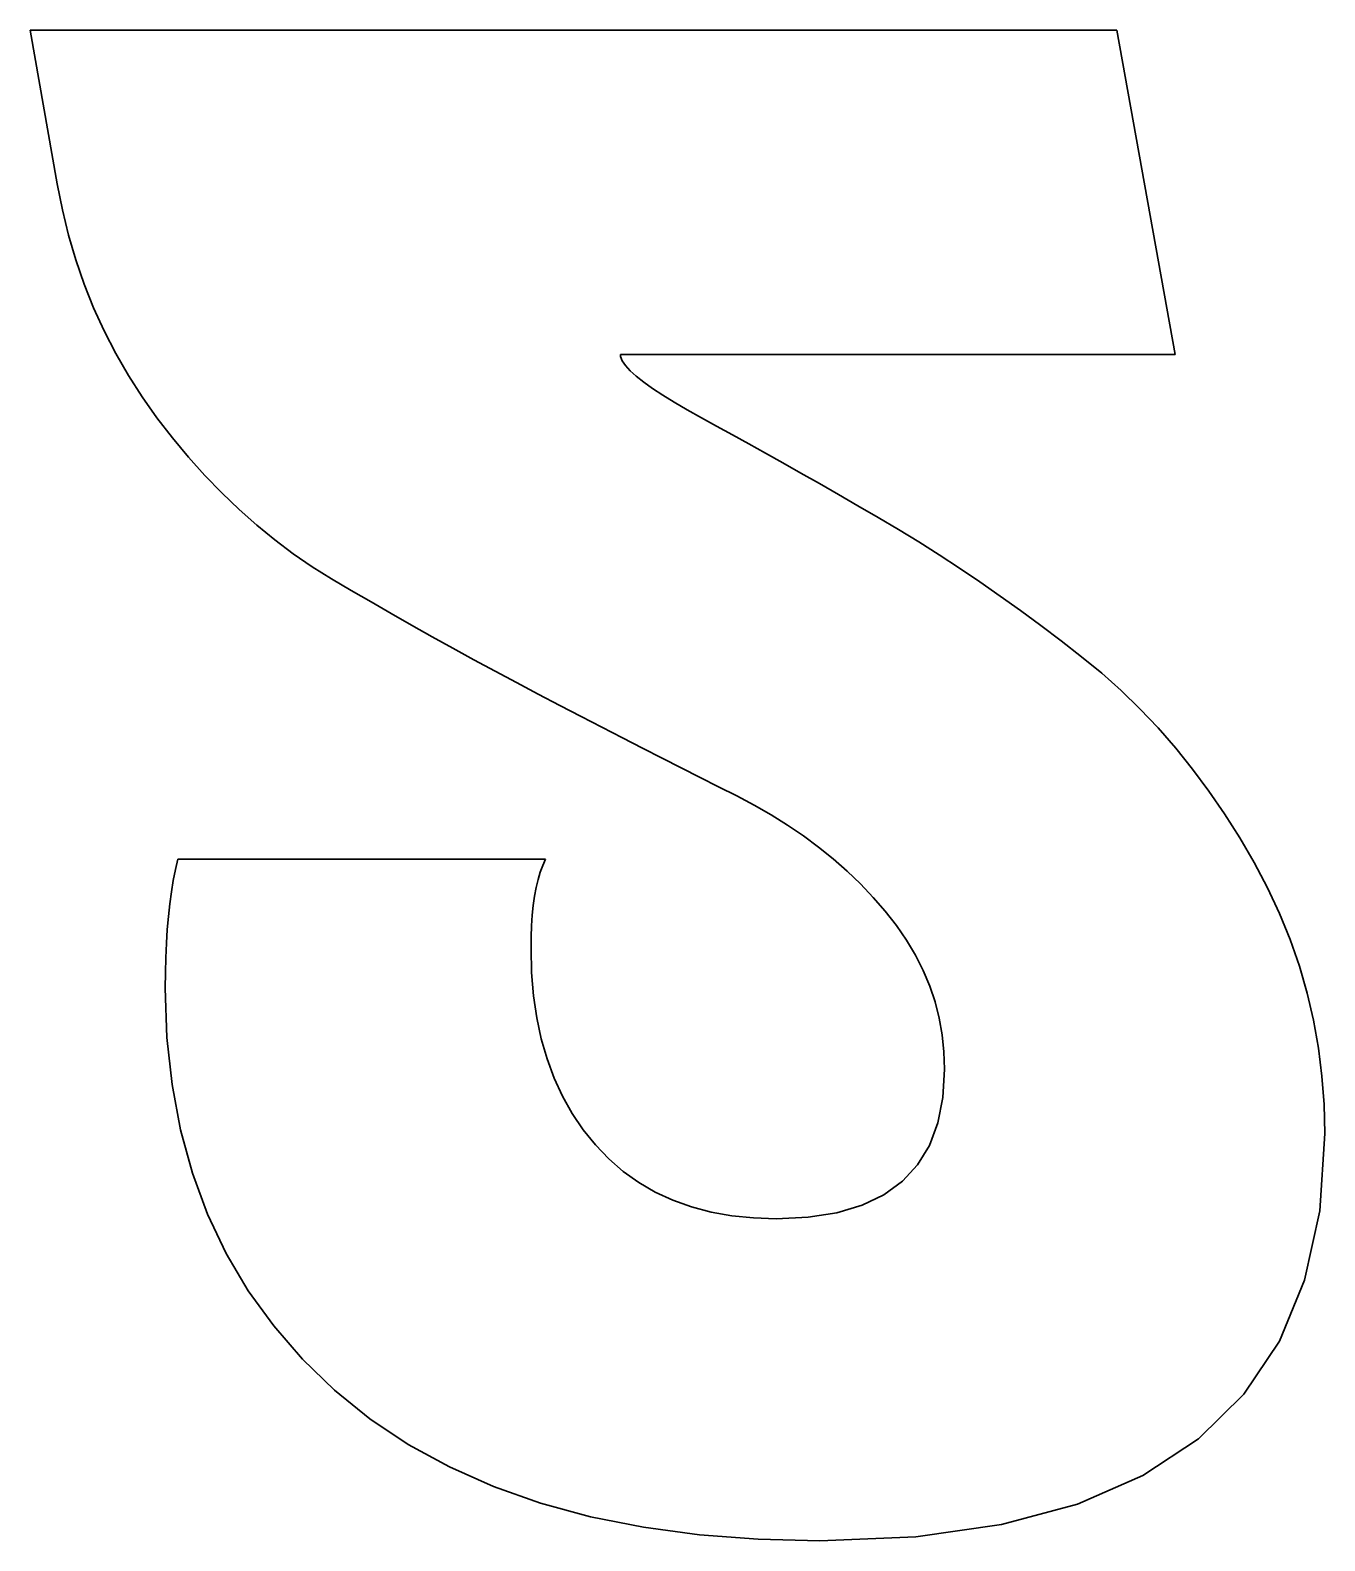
# Model space of a CAD drawing. Extents: x -138 to 979, y -42 to 1231.
# Drawn here: x 251.2 to 322.4, y 317.3 to 400.5 of the extents above; entities that cross this region are included whole.
import ezdxf

# ---------------------------------------------------------------- set-up
doc = ezdxf.new("R2010")
doc.units = 0

msp = doc.modelspace()

# ---------------------------------------------------------------- linework, layer by layer
at = {"color": 7, "lineweight": 35, "ltscale": 0.214756}
msp.add_line((251.19, 400.466), (252.676, 392.005), dxfattribs=at)
at = {"color": 7, "lineweight": 35}
for p, q in [((310.986, 400.466), (251.19, 400.466)), ((283.66, 382.63), (314.187, 382.63)), ((279.544, 354.847), (259.307, 354.847))]:
    msp.add_line(p, q, dxfattribs=at)
at = {"color": 7, "lineweight": 35, "ltscale": 0.453026}
msp.add_line((314.187, 382.63), (310.986, 400.466), dxfattribs=at)
at = {"color": 7, "lineweight": 35, "ltscale": 0.036317}
msp.add_line((252.676, 392.005), (252.957, 390.58), dxfattribs=at)
at = {"color": 7, "lineweight": 35, "ltscale": 0.035883}
msp.add_line((252.957, 390.58), (253.298, 389.186), dxfattribs=at)
at = {"color": 7, "lineweight": 35, "ltscale": 0.035523}
msp.add_line((253.298, 389.186), (253.698, 387.822), dxfattribs=at)
at = {"color": 7, "lineweight": 35, "ltscale": 0.035241}
msp.add_line((253.698, 387.822), (254.158, 386.49), dxfattribs=at)
at = {"color": 7, "lineweight": 35, "ltscale": 0.035035}
msp.add_line((254.158, 386.49), (254.677, 385.188), dxfattribs=at)
at = {"color": 7, "lineweight": 35, "ltscale": 0.034907}
msp.add_line((254.677, 385.188), (255.255, 383.917), dxfattribs=at)
at = {"color": 7, "lineweight": 35, "ltscale": 0.03486}
msp.add_line((255.255, 383.917), (255.893, 382.677), dxfattribs=at)
at = {"color": 7, "lineweight": 35, "ltscale": 0.034895}
msp.add_line((255.893, 382.677), (256.591, 381.468), dxfattribs=at)
at = {"color": 7, "lineweight": 35, "ltscale": 0.002859}
msp.add_line((283.66, 382.516), (283.66, 382.63), dxfattribs=at)
at = {"color": 7, "lineweight": 35, "ltscale": 0.006552}
msp.add_line((283.767, 382.276), (283.66, 382.516), dxfattribs=at)
at = {"color": 7, "lineweight": 35, "ltscale": 0.007957}
msp.add_line((283.948, 382.015), (283.767, 382.276), dxfattribs=at)
at = {"color": 7, "lineweight": 35, "ltscale": 0.009561}
msp.add_line((284.206, 381.732), (283.948, 382.015), dxfattribs=at)
at = {"color": 7, "lineweight": 35, "ltscale": 0.011277}
msp.add_line((284.538, 381.427), (284.206, 381.732), dxfattribs=at)
at = {"color": 7, "lineweight": 35, "ltscale": 0.035011}
msp.add_line((256.591, 381.468), (257.348, 380.29), dxfattribs=at)
at = {"color": 7, "lineweight": 35, "ltscale": 0.013065}
msp.add_line((284.946, 381.101), (284.538, 381.427), dxfattribs=at)
at = {"color": 7, "lineweight": 35, "ltscale": 0.014899}
msp.add_line((285.43, 380.753), (284.946, 381.101), dxfattribs=at)
at = {"color": 7, "lineweight": 35, "ltscale": 0.016759}
msp.add_line((285.989, 380.383), (285.43, 380.753), dxfattribs=at)
at = {"color": 7, "lineweight": 35, "ltscale": 0.035202}
msp.add_line((257.348, 380.29), (258.164, 379.143), dxfattribs=at)
at = {"color": 7, "lineweight": 35, "ltscale": 0.018642}
msp.add_line((286.624, 379.991), (285.989, 380.383), dxfattribs=at)
at = {"color": 7, "lineweight": 35, "ltscale": 0.020538}
msp.add_line((287.334, 379.578), (286.624, 379.991), dxfattribs=at)
at = {"color": 7, "lineweight": 35, "ltscale": 0.035012}
msp.add_line((258.164, 379.143), (259.021, 378.036), dxfattribs=at)
at = {"color": 7, "lineweight": 35, "ltscale": 0.022448}
msp.add_line((288.119, 379.143), (287.334, 379.578), dxfattribs=at)
at = {"color": 7, "lineweight": 35, "ltscale": 0.023853}
msp.add_line((288.957, 378.687), (288.119, 379.143), dxfattribs=at)
at = {"color": 7, "lineweight": 35, "ltscale": 0.024754}
msp.add_line((289.825, 378.21), (288.957, 378.687), dxfattribs=at)
at = {"color": 7, "lineweight": 35, "ltscale": 0.025654}
msp.add_line((290.723, 377.713), (289.825, 378.21), dxfattribs=at)
at = {"color": 7, "lineweight": 35, "ltscale": 0.034414}
msp.add_line((259.021, 378.036), (259.902, 376.977), dxfattribs=at)
at = {"color": 7, "lineweight": 35, "ltscale": 0.026551}
msp.add_line((291.65, 377.195), (290.723, 377.713), dxfattribs=at)
at = {"color": 7, "lineweight": 35, "ltscale": 0.033857}
msp.add_line((259.902, 376.977), (260.805, 375.968), dxfattribs=at)
at = {"color": 7, "lineweight": 35, "ltscale": 0.027452}
msp.add_line((292.607, 376.656), (291.65, 377.195), dxfattribs=at)
at = {"color": 7, "lineweight": 35, "ltscale": 0.028353}
msp.add_line((293.594, 376.097), (292.607, 376.656), dxfattribs=at)
at = {"color": 7, "lineweight": 35, "ltscale": 0.033343}
msp.add_line((260.805, 375.968), (261.731, 375.009), dxfattribs=at)
at = {"color": 7, "lineweight": 35, "ltscale": 0.029252}
msp.add_line((294.61, 375.517), (293.594, 376.097), dxfattribs=at)
at = {"color": 7, "lineweight": 35, "ltscale": 0.032881}
msp.add_line((261.731, 375.009), (262.68, 374.098), dxfattribs=at)
at = {"color": 7, "lineweight": 35, "ltscale": 0.030153}
msp.add_line((295.656, 374.917), (294.61, 375.517), dxfattribs=at)
at = {"color": 7, "lineweight": 35, "ltscale": 0.031054}
msp.add_line((296.732, 374.296), (295.656, 374.917), dxfattribs=at)
at = {"color": 7, "lineweight": 35, "ltscale": 0.032468}
msp.add_line((262.68, 374.098), (263.652, 373.236), dxfattribs=at)
at = {"color": 7, "lineweight": 35, "ltscale": 0.031956}
msp.add_line((297.838, 373.655), (296.732, 374.296), dxfattribs=at)
at = {"color": 7, "lineweight": 35, "ltscale": 0.032105}
msp.add_line((263.652, 373.236), (264.647, 372.424), dxfattribs=at)
at = {"color": 7, "lineweight": 35, "ltscale": 0.032548}
msp.add_line((298.958, 372.992), (297.838, 373.655), dxfattribs=at)
at = {"color": 7, "lineweight": 35, "ltscale": 0.031801}
msp.add_line((264.647, 372.424), (265.664, 371.661), dxfattribs=at)
at = {"color": 7, "lineweight": 35, "ltscale": 0.032847}
msp.add_line((300.079, 372.306), (298.958, 372.992), dxfattribs=at)
at = {"color": 7, "lineweight": 35, "ltscale": 0.031546}
msp.add_line((265.664, 371.661), (266.705, 370.947), dxfattribs=at)
at = {"color": 7, "lineweight": 35, "ltscale": 0.033146}
msp.add_line((301.199, 371.597), (300.079, 372.306), dxfattribs=at)
at = {"color": 7, "lineweight": 35, "ltscale": 0.033454}
msp.add_line((302.319, 370.865), (301.199, 371.597), dxfattribs=at)
at = {"color": 7, "lineweight": 35, "ltscale": 0.031351}
msp.add_line((266.705, 370.947), (267.768, 370.282), dxfattribs=at)
at = {"color": 7, "lineweight": 35, "ltscale": 0.033773}
msp.add_line((303.44, 370.11), (302.319, 370.865), dxfattribs=at)
at = {"color": 7, "lineweight": 35, "ltscale": 0.031404}
msp.add_line((267.768, 370.282), (268.849, 369.642), dxfattribs=at)
at = {"color": 7, "lineweight": 35, "ltscale": 0.034096}
msp.add_line((304.56, 369.333), (303.44, 370.11), dxfattribs=at)
at = {"color": 7, "lineweight": 35, "ltscale": 0.03166}
msp.add_line((268.849, 369.642), (269.943, 369.004), dxfattribs=at)
at = {"color": 7, "lineweight": 35, "ltscale": 0.034422}
msp.add_line((305.681, 368.533), (304.56, 369.333), dxfattribs=at)
at = {"color": 7, "lineweight": 35, "ltscale": 0.031917}
msp.add_line((269.943, 369.004), (271.049, 368.366), dxfattribs=at)
at = {"color": 7, "lineweight": 35, "ltscale": 0.032176}
msp.add_line((271.049, 368.366), (272.167, 367.73), dxfattribs=at)
at = {"color": 7, "lineweight": 35, "ltscale": 0.034759}
msp.add_line((306.801, 367.709), (305.681, 368.533), dxfattribs=at)
at = {"color": 7, "lineweight": 35, "ltscale": 0.032434}
msp.add_line((272.167, 367.73), (273.299, 367.095), dxfattribs=at)
at = {"color": 7, "lineweight": 35, "ltscale": 0.035101}
msp.add_line((307.922, 366.863), (306.801, 367.709), dxfattribs=at)
at = {"color": 7, "lineweight": 35, "ltscale": 0.032698}
msp.add_line((273.299, 367.095), (274.443, 366.461), dxfattribs=at)
at = {"color": 7, "lineweight": 35, "ltscale": 0.03545}
msp.add_line((309.042, 365.994), (307.922, 366.863), dxfattribs=at)
at = {"color": 7, "lineweight": 35, "ltscale": 0.032956}
msp.add_line((274.443, 366.461), (275.599, 365.828), dxfattribs=at)
at = {"color": 7, "lineweight": 35, "ltscale": 0.033221}
msp.add_line((275.599, 365.828), (276.768, 365.196), dxfattribs=at)
at = {"color": 7, "lineweight": 35, "ltscale": 0.035682}
msp.add_line((310.146, 365.089), (309.042, 365.994), dxfattribs=at)
at = {"color": 7, "lineweight": 35, "ltscale": 0.033484}
msp.add_line((276.768, 365.196), (277.95, 364.566), dxfattribs=at)
at = {"color": 7, "lineweight": 35, "ltscale": 0.035849}
msp.add_line((311.215, 364.133), (310.146, 365.089), dxfattribs=at)
at = {"color": 7, "lineweight": 35, "ltscale": 0.033748}
msp.add_line((277.95, 364.566), (279.144, 363.936), dxfattribs=at)
at = {"color": 7, "lineweight": 35, "ltscale": 0.036081}
msp.add_line((312.249, 363.127), (311.215, 364.133), dxfattribs=at)
at = {"color": 7, "lineweight": 35, "ltscale": 0.03356}
msp.add_line((279.144, 363.936), (280.334, 363.315), dxfattribs=at)
at = {"color": 7, "lineweight": 35, "ltscale": 0.032922}
msp.add_line((280.334, 363.315), (281.502, 362.706), dxfattribs=at)
at = {"color": 7, "lineweight": 35, "ltscale": 0.032279}
msp.add_line((281.502, 362.706), (282.648, 362.112), dxfattribs=at)
at = {"color": 7, "lineweight": 35, "ltscale": 0.036374}
msp.add_line((313.25, 362.071), (312.249, 363.127), dxfattribs=at)
at = {"color": 7, "lineweight": 35, "ltscale": 0.031641}
msp.add_line((282.648, 362.112), (283.772, 361.531), dxfattribs=at)
at = {"color": 7, "lineweight": 35, "ltscale": 0.036728}
msp.add_line((314.216, 360.964), (313.25, 362.071), dxfattribs=at)
at = {"color": 7, "lineweight": 35, "ltscale": 0.031}
msp.add_line((283.772, 361.531), (284.875, 360.964), dxfattribs=at)
at = {"color": 7, "lineweight": 35, "ltscale": 0.03036}
msp.add_line((284.875, 360.964), (285.956, 360.41), dxfattribs=at)
at = {"color": 7, "lineweight": 35, "ltscale": 0.03714}
msp.add_line((315.148, 359.807), (314.216, 360.964), dxfattribs=at)
at = {"color": 7, "lineweight": 35, "ltscale": 0.029722}
msp.add_line((285.956, 360.41), (287.015, 359.871), dxfattribs=at)
at = {"color": 7, "lineweight": 35, "ltscale": 0.029083}
msp.add_line((287.015, 359.871), (288.053, 359.345), dxfattribs=at)
at = {"color": 7, "lineweight": 35, "ltscale": 0.028441}
msp.add_line((288.053, 359.345), (289.069, 358.833), dxfattribs=at)
at = {"color": 7, "lineweight": 35, "ltscale": 0.037611}
msp.add_line((316.045, 358.599), (315.148, 359.807), dxfattribs=at)
at = {"color": 7, "lineweight": 35, "ltscale": 0.027803}
msp.add_line((289.069, 358.833), (290.063, 358.334), dxfattribs=at)
at = {"color": 7, "lineweight": 35, "ltscale": 0.027275}
msp.add_line((290.063, 358.334), (291.03, 357.828), dxfattribs=at)
at = {"color": 7, "lineweight": 35, "ltscale": 0.038134}
msp.add_line((316.908, 357.342), (316.045, 358.599), dxfattribs=at)
at = {"color": 7, "lineweight": 35, "ltscale": 0.026895}
msp.add_line((291.03, 357.828), (291.963, 357.294), dxfattribs=at)
at = {"color": 7, "lineweight": 35, "ltscale": 0.026548}
msp.add_line((291.963, 357.294), (292.863, 356.731), dxfattribs=at)
at = {"color": 7, "lineweight": 35, "ltscale": 0.026246}
msp.add_line((292.863, 356.731), (293.731, 356.139), dxfattribs=at)
at = {"color": 7, "lineweight": 35, "ltscale": 0.038714}
msp.add_line((317.737, 356.034), (316.908, 357.342), dxfattribs=at)
at = {"color": 7, "lineweight": 35, "ltscale": 0.025985}
msp.add_line((293.731, 356.139), (294.565, 355.519), dxfattribs=at)
at = {"color": 7, "lineweight": 35, "ltscale": 0.03934}
msp.add_line((318.532, 354.675), (317.737, 356.034), dxfattribs=at)
at = {"color": 7, "lineweight": 35, "ltscale": 0.025769}
msp.add_line((294.565, 355.519), (295.366, 354.87), dxfattribs=at)
at = {"color": 7, "lineweight": 35, "ltscale": 0.015202}
msp.add_line((259.177, 354.282), (259.06, 353.685), dxfattribs=at)
at = {"color": 7, "lineweight": 35, "ltscale": 0.014492}
msp.add_line((259.307, 354.847), (259.177, 354.282), dxfattribs=at)
at = {"color": 7, "lineweight": 35, "ltscale": 0.010582}
msp.add_line((279.136, 353.732), (279.256, 354.138), dxfattribs=at)
at = {"color": 7, "lineweight": 35, "ltscale": 0.009893}
msp.add_line((279.256, 354.138), (279.392, 354.51), dxfattribs=at)
at = {"color": 7, "lineweight": 35, "ltscale": 0.009249}
msp.add_line((279.392, 354.51), (279.544, 354.847), dxfattribs=at)
at = {"color": 7, "lineweight": 35, "ltscale": 0.025595}
msp.add_line((295.366, 354.87), (296.133, 354.192), dxfattribs=at)
at = {"color": 7, "lineweight": 35, "ltscale": 0.025474}
msp.add_line((296.133, 354.192), (296.868, 353.486), dxfattribs=at)
at = {"color": 7, "lineweight": 35, "ltscale": 0.039446}
msp.add_line((319.27, 353.281), (318.532, 354.675), dxfattribs=at)
at = {"color": 7, "lineweight": 35, "ltscale": 0.01593}
msp.add_line((259.06, 353.685), (258.957, 353.057), dxfattribs=at)
at = {"color": 7, "lineweight": 35, "ltscale": 0.012065}
msp.add_line((278.944, 352.818), (279.032, 353.292), dxfattribs=at)
at = {"color": 7, "lineweight": 35, "ltscale": 0.011308}
msp.add_line((279.032, 353.292), (279.136, 353.732), dxfattribs=at)
at = {"color": 7, "lineweight": 35, "ltscale": 0.025391}
msp.add_line((296.868, 353.486), (297.569, 352.752), dxfattribs=at)
at = {"color": 7, "lineweight": 35, "ltscale": 0.039066}
msp.add_line((319.931, 351.865), (319.27, 353.281), dxfattribs=at)
at = {"color": 7, "lineweight": 35, "ltscale": 0.016672}
msp.add_line((258.957, 353.057), (258.868, 352.396), dxfattribs=at)
at = {"color": 7, "lineweight": 35, "ltscale": 0.012847}
msp.add_line((278.872, 352.309), (278.944, 352.818), dxfattribs=at)
at = {"color": 7, "lineweight": 35, "ltscale": 0.02536}
msp.add_line((297.569, 352.752), (298.238, 351.989), dxfattribs=at)
at = {"color": 7, "lineweight": 35, "ltscale": 0.018188}
msp.add_line((258.793, 351.703), (258.731, 350.978), dxfattribs=at)
at = {"color": 7, "lineweight": 35, "ltscale": 0.017423}
msp.add_line((258.868, 352.396), (258.793, 351.703), dxfattribs=at)
at = {"color": 7, "lineweight": 35, "ltscale": 0.014469}
msp.add_line((278.776, 351.188), (278.816, 351.766), dxfattribs=at)
at = {"color": 7, "lineweight": 35, "ltscale": 0.013649}
msp.add_line((278.816, 351.766), (278.872, 352.309), dxfattribs=at)
at = {"color": 7, "lineweight": 35, "ltscale": 0.025026}
msp.add_line((298.238, 351.989), (298.857, 351.202), dxfattribs=at)
at = {"color": 7, "lineweight": 35, "ltscale": 0.038787}
msp.add_line((320.514, 350.427), (319.931, 351.865), dxfattribs=at)
at = {"color": 7, "lineweight": 35, "ltscale": 0.018959}
msp.add_line((258.731, 350.978), (258.683, 350.221), dxfattribs=at)
at = {"color": 7, "lineweight": 35, "ltscale": 0.015303}
msp.add_line((278.752, 350.577), (278.776, 351.188), dxfattribs=at)
at = {"color": 7, "lineweight": 35, "ltscale": 0.024428}
msp.add_line((298.857, 351.202), (299.411, 350.397), dxfattribs=at)
at = {"color": 7, "lineweight": 35, "ltscale": 0.019742}
msp.add_line((258.683, 350.221), (258.649, 349.432), dxfattribs=at)
at = {"color": 7, "lineweight": 35, "ltscale": 0.016151}
msp.add_line((278.744, 349.931), (278.752, 350.577), dxfattribs=at)
at = {"color": 7, "lineweight": 35, "ltscale": 0.023933}
msp.add_line((299.411, 350.397), (299.9, 349.574), dxfattribs=at)
at = {"color": 7, "lineweight": 35, "ltscale": 0.038612}
msp.add_line((321.02, 348.968), (320.514, 350.427), dxfattribs=at)
at = {"color": 7, "lineweight": 35, "ltscale": 0.020528}
msp.add_line((258.649, 349.432), (258.628, 348.611), dxfattribs=at)
at = {"color": 7, "lineweight": 35, "ltscale": 0.033069}
msp.add_line((278.779, 348.608), (278.744, 349.931), dxfattribs=at)
at = {"color": 7, "lineweight": 35, "ltscale": 0.023552}
msp.add_line((299.9, 349.574), (300.323, 348.732), dxfattribs=at)
at = {"color": 7, "lineweight": 35, "ltscale": 0.021325}
msp.add_line((258.628, 348.611), (258.621, 347.758), dxfattribs=at)
at = {"color": 7, "lineweight": 35, "ltscale": 0.031825}
msp.add_line((278.886, 347.34), (278.779, 348.608), dxfattribs=at)
at = {"color": 7, "lineweight": 35, "ltscale": 0.023287}
msp.add_line((300.323, 348.732), (300.682, 347.873), dxfattribs=at)
at = {"color": 7, "lineweight": 35, "ltscale": 0.038542}
msp.add_line((321.447, 347.487), (321.02, 348.968), dxfattribs=at)
at = {"color": 7, "lineweight": 35, "ltscale": 0.067824}
msp.add_line((258.621, 347.758), (258.714, 345.047), dxfattribs=at)
at = {"color": 7, "lineweight": 35, "ltscale": 0.023144}
msp.add_line((300.682, 347.873), (300.975, 346.995), dxfattribs=at)
at = {"color": 7, "lineweight": 35, "ltscale": 0.038577}
msp.add_line((321.797, 345.984), (321.447, 347.487), dxfattribs=at)
at = {"color": 7, "lineweight": 35, "ltscale": 0.030691}
msp.add_line((279.063, 346.125), (278.886, 347.34), dxfattribs=at)
at = {"color": 7, "lineweight": 35, "ltscale": 0.023123}
msp.add_line((300.975, 346.995), (301.203, 346.098), dxfattribs=at)
at = {"color": 7, "lineweight": 35, "ltscale": 0.029682}
msp.add_line((279.311, 344.964), (279.063, 346.125), dxfattribs=at)
at = {"color": 7, "lineweight": 35, "ltscale": 0.023227}
msp.add_line((301.203, 346.098), (301.366, 345.184), dxfattribs=at)
at = {"color": 7, "lineweight": 35, "ltscale": 0.038718}
msp.add_line((322.069, 344.459), (321.797, 345.984), dxfattribs=at)
at = {"color": 7, "lineweight": 35, "ltscale": 0.065389}
msp.add_line((258.714, 345.047), (258.994, 342.446), dxfattribs=at)
at = {"color": 7, "lineweight": 35, "ltscale": 0.028808}
msp.add_line((279.63, 343.857), (279.311, 344.964), dxfattribs=at)
at = {"color": 7, "lineweight": 35, "ltscale": 0.023452}
msp.add_line((301.366, 345.184), (301.464, 344.251), dxfattribs=at)
at = {"color": 7, "lineweight": 35, "ltscale": 0.023795}
msp.add_line((301.464, 344.251), (301.496, 343.299), dxfattribs=at)
at = {"color": 7, "lineweight": 35, "ltscale": 0.038962}
msp.add_line((322.264, 342.913), (322.069, 344.459), dxfattribs=at)
at = {"color": 7, "lineweight": 35, "ltscale": 0.028085}
msp.add_line((280.02, 342.803), (279.63, 343.857), dxfattribs=at)
at = {"color": 7, "lineweight": 35, "ltscale": 0.039171}
msp.add_line((301.496, 343.299), (301.404, 341.735), dxfattribs=at)
at = {"color": 7, "lineweight": 35, "ltscale": 0.027524}
msp.add_line((280.481, 341.803), (280.02, 342.803), dxfattribs=at)
at = {"color": 7, "lineweight": 35, "ltscale": 0.039311}
msp.add_line((322.38, 341.345), (322.264, 342.913), dxfattribs=at)
at = {"color": 7, "lineweight": 35, "ltscale": 0.063319}
msp.add_line((258.994, 342.446), (259.46, 339.957), dxfattribs=at)
at = {"color": 7, "lineweight": 35, "ltscale": 0.02713}
msp.add_line((281.012, 340.857), (280.481, 341.803), dxfattribs=at)
at = {"color": 7, "lineweight": 35, "ltscale": 0.035668}
msp.add_line((301.404, 341.735), (301.126, 340.336), dxfattribs=at)
at = {"color": 7, "lineweight": 35, "ltscale": 0.026919}
msp.add_line((281.615, 339.965), (281.012, 340.857), dxfattribs=at)
at = {"color": 7, "lineweight": 35, "ltscale": 0.039758}
msp.add_line((322.419, 339.755), (322.38, 341.345), dxfattribs=at)
at = {"color": 7, "lineweight": 35, "ltscale": 0.026889}
msp.add_line((282.288, 339.126), (281.615, 339.965), dxfattribs=at)
at = {"color": 7, "lineweight": 35, "ltscale": 0.032971}
msp.add_line((301.126, 340.336), (300.663, 339.101), dxfattribs=at)
at = {"color": 7, "lineweight": 35, "ltscale": 0.061663}
msp.add_line((259.46, 339.957), (260.112, 337.578), dxfattribs=at)
at = {"color": 7, "lineweight": 35, "ltscale": 0.10667}
msp.add_line((322.141, 335.497), (322.419, 339.755), dxfattribs=at)
at = {"color": 7, "lineweight": 35, "ltscale": 0.026675}
msp.add_line((283.026, 338.355), (282.288, 339.126), dxfattribs=at)
at = {"color": 7, "lineweight": 35, "ltscale": 0.026309}
msp.add_line((283.82, 337.665), (283.026, 338.355), dxfattribs=at)
at = {"color": 7, "lineweight": 35, "ltscale": 0.031279}
msp.add_line((300.663, 339.101), (300.014, 338.031), dxfattribs=at)
at = {"color": 7, "lineweight": 35, "ltscale": 0.060446}
msp.add_line((260.112, 337.578), (260.951, 335.31), dxfattribs=at)
at = {"color": 7, "lineweight": 35, "ltscale": 0.026175}
msp.add_line((284.672, 337.056), (283.82, 337.665), dxfattribs=at)
at = {"color": 7, "lineweight": 35, "ltscale": 0.030768}
msp.add_line((300.014, 338.031), (299.181, 337.125), dxfattribs=at)
at = {"color": 7, "lineweight": 35, "ltscale": 0.026277}
msp.add_line((285.581, 336.528), (284.672, 337.056), dxfattribs=at)
at = {"color": 7, "lineweight": 35, "ltscale": 0.031491}
msp.add_line((299.181, 337.125), (298.162, 336.384), dxfattribs=at)
at = {"color": 7, "lineweight": 35, "ltscale": 0.026607}
msp.add_line((286.547, 336.082), (285.581, 336.528), dxfattribs=at)
at = {"color": 7, "lineweight": 35, "ltscale": 0.027163}
msp.add_line((287.57, 335.717), (286.547, 336.082), dxfattribs=at)
at = {"color": 7, "lineweight": 35, "ltscale": 0.036221}
msp.add_line((296.958, 335.808), (295.569, 335.397), dxfattribs=at)
at = {"color": 7, "lineweight": 35, "ltscale": 0.033368}
msp.add_line((298.162, 336.384), (296.958, 335.808), dxfattribs=at)
at = {"color": 7, "lineweight": 35, "ltscale": 0.059703}
msp.add_line((260.951, 335.31), (261.976, 333.153), dxfattribs=at)
at = {"color": 7, "lineweight": 35, "ltscale": 0.027929}
msp.add_line((288.651, 335.433), (287.57, 335.717), dxfattribs=at)
at = {"color": 7, "lineweight": 35, "ltscale": 0.02889}
msp.add_line((289.789, 335.23), (288.651, 335.433), dxfattribs=at)
at = {"color": 7, "lineweight": 35, "ltscale": 0.030024}
msp.add_line((290.983, 335.108), (289.789, 335.23), dxfattribs=at)
at = {"color": 7, "lineweight": 35, "ltscale": 0.031315}
msp.add_line((292.235, 335.067), (290.983, 335.108), dxfattribs=at)
at = {"color": 7, "lineweight": 35, "ltscale": 0.044039}
msp.add_line((293.995, 335.15), (292.235, 335.067), dxfattribs=at)
at = {"color": 7, "lineweight": 35, "ltscale": 0.03984}
msp.add_line((295.569, 335.397), (293.995, 335.15), dxfattribs=at)
at = {"color": 7, "lineweight": 35, "ltscale": 0.097492}
msp.add_line((321.308, 331.688), (322.141, 335.497), dxfattribs=at)
at = {"color": 7, "lineweight": 35, "ltscale": 0.059441}
msp.add_line((261.976, 333.153), (263.187, 331.107), dxfattribs=at)
at = {"color": 7, "lineweight": 35, "ltscale": 0.090928}
msp.add_line((319.919, 328.326), (321.308, 331.688), dxfattribs=at)
at = {"color": 7, "lineweight": 35, "ltscale": 0.059678}
msp.add_line((263.187, 331.107), (264.585, 329.172), dxfattribs=at)
at = {"color": 7, "lineweight": 35, "ltscale": 0.060401}
msp.add_line((264.585, 329.172), (266.169, 327.348), dxfattribs=at)
at = {"color": 7, "lineweight": 35, "ltscale": 0.087569}
msp.add_line((317.974, 325.413), (319.919, 328.326), dxfattribs=at)
at = {"color": 7, "lineweight": 35, "ltscale": 0.061593}
msp.add_line((266.169, 327.348), (267.939, 325.635), dxfattribs=at)
at = {"color": 7, "lineweight": 35, "ltscale": 0.062551}
msp.add_line((267.939, 325.635), (269.884, 324.06), dxfattribs=at)
at = {"color": 7, "lineweight": 35, "ltscale": 0.08778}
msp.add_line((315.474, 322.948), (317.974, 325.413), dxfattribs=at)
at = {"color": 7, "lineweight": 35, "ltscale": 0.063338}
msp.add_line((269.884, 324.06), (271.989, 322.651), dxfattribs=at)
at = {"color": 7, "lineweight": 35, "ltscale": 0.064633}
msp.add_line((271.989, 322.651), (274.256, 321.407), dxfattribs=at)
at = {"color": 7, "lineweight": 35, "ltscale": 0.091542}
msp.add_line((312.417, 320.931), (315.474, 322.948), dxfattribs=at)
at = {"color": 7, "lineweight": 35, "ltscale": 0.066406}
msp.add_line((274.256, 321.407), (276.684, 320.33), dxfattribs=at)
at = {"color": 7, "lineweight": 35, "ltscale": 0.098442}
msp.add_line((308.806, 319.362), (312.417, 320.931), dxfattribs=at)
at = {"color": 7, "lineweight": 35, "ltscale": 0.068625}
msp.add_line((276.684, 320.33), (279.273, 319.418), dxfattribs=at)
at = {"color": 7, "lineweight": 35, "ltscale": 0.071241}
msp.add_line((279.273, 319.418), (282.023, 318.672), dxfattribs=at)
at = {"color": 7, "lineweight": 35, "ltscale": 0.107887}
msp.add_line((304.638, 318.242), (308.806, 319.362), dxfattribs=at)
at = {"color": 7, "lineweight": 35, "ltscale": 0.07422}
msp.add_line((282.023, 318.672), (284.935, 318.092), dxfattribs=at)
at = {"color": 7, "lineweight": 35, "ltscale": 0.077513}
msp.add_line((284.935, 318.092), (288.007, 317.677), dxfattribs=at)
at = {"color": 7, "lineweight": 35, "ltscale": 0.081087}
msp.add_line((288.007, 317.677), (291.241, 317.429), dxfattribs=at)
at = {"color": 7, "lineweight": 35, "ltscale": 0.132088}
msp.add_line((294.636, 317.346), (299.915, 317.57), dxfattribs=at)
at = {"color": 7, "lineweight": 35, "ltscale": 0.119269}
msp.add_line((299.915, 317.57), (304.638, 318.242), dxfattribs=at)
at = {"color": 7, "lineweight": 35, "ltscale": 0.084902}
msp.add_line((291.241, 317.429), (294.636, 317.346), dxfattribs=at)

doc.saveas('drawing.dxf')
